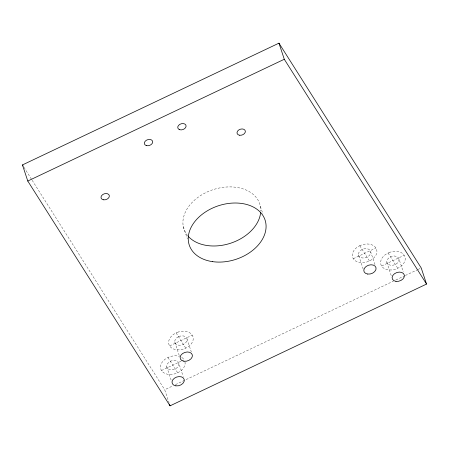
<?xml version="1.0" encoding="UTF-8"?>
<svg xmlns="http://www.w3.org/2000/svg" width="449" height="449" viewBox="0 0 449 449"><rect width="100%" height="100%" fill="white"/><g stroke="black" fill="none" stroke-linecap="round" stroke-linejoin="round"><path stroke-width="0.34" stroke-dasharray="2.25 1.68" d="M169.621 345.904L192.234 335.173M353.29 258.714L375.936 247.96M161.483 370.515L181.003 361.249M181.632 360.951L184.152 359.756A12.645 8.924 -18.3 0 0 180.212 356.652M381.678 265.988L404.156 255.313M169.183 403.269L164.71 389.738L172.944 385.826M175.475 384.625L393.352 281.192M395.889 279.991L404.757 275.781M405.385 275.478L417.424 269.765M418.053 269.467L420.59 268.261M388.076 252.995L397.724 268.238M359.795 245.715L369.437 260.953M176.098 332.905L185.74 348.138M167.971 357.483L177.664 372.793M23.949 167.292L31.812 179.718M32.182 180.307L164.71 389.738M374.977 264.618L370.285 250.643A6.32 4.462 -18.3 0 0 363.741 248.942L362.191 249.509A6.32 4.462 -18.3 0 0 358.515 254.942L363.202 269.119M358.515 254.942L358.947 256.025A6.32 4.462 -18.3 0 0 365.486 257.732L367.035 257.165A6.32 4.462 -18.3 0 0 370.717 251.726M399.021 259.039A6.32 4.462 -18.3 0 1 390.624 265.258A6.32 4.462 -18.3 0 1 389.115 257.647A6.32 4.462 -18.3 0 1 399.021 259.039L403.281 271.931M386.819 262.255L391.719 277.078M260.369 206.287L262.923 214.021M183.304 226.599L187.351 238.846M187.025 338.928L191.291 351.82M174.824 342.144L179.729 356.966M178.915 363.527A6.32 4.462 -18.3 0 1 170.525 369.746A6.32 4.462 -18.3 0 1 169.009 362.135A6.32 4.462 -18.3 0 1 178.915 363.527L183.181 376.419M166.714 366.743L171.192 380.275M187.654 235.652A39.922 28.18 -18.3 0 1 212.691 189.787A39.922 28.18 -18.3 0 1 260.751 211.036M185.016 361.922A12.645 8.924 -18.3 0 1 171.557 374.438A12.645 8.924 -18.3 0 1 161.225 363.847A12.645 8.924 -18.3 0 1 179.69 356.455M178.506 336.711L177.119 337.536A6.32 4.462 -18.3 0 0 175.262 343.227L176.081 344.125A6.32 4.462 -18.3 0 0 183.349 344.366L184.735 343.536A6.32 4.462 -18.3 0 0 186.593 337.844L185.774 336.946A6.32 4.462 -18.3 0 0 178.506 336.711M360.272 245.451L357.432 247.029A12.645 8.924 -18.3 0 0 353.082 258.377L354.598 260.246A12.645 8.924 -18.3 0 0 368.96 261.217L371.794 259.645A12.645 8.924 -18.3 0 0 376.15 248.297L374.634 246.428A12.645 8.924 -18.3 0 0 360.272 245.451M389.855 252.265L386.87 253.629A12.645 8.924 -18.3 0 0 380.982 264.803L382.178 266.829A12.645 8.924 -18.3 0 0 395.984 269.035L398.97 267.671A12.645 8.924 -18.3 0 0 404.858 256.497L403.657 254.465A12.645 8.924 -18.3 0 0 389.855 252.265M178.304 332.007L175.278 333.293A12.645 8.924 -18.3 0 0 168.88 344.377L169.969 346.454A12.645 8.924 -18.3 0 0 183.546 349.069L186.576 347.784A12.645 8.924 -18.3 0 0 192.969 336.694L191.88 334.617A12.645 8.924 -18.3 0 0 178.304 332.007"/><path stroke-width="0.67" d="M22.45 164.929L278.964 43.155L421.224 267.963L426.55 284.071L170.036 405.845L27.776 181.037L22.45 164.929L23.196 166.113M27.776 181.037L284.29 59.262L278.964 43.155M284.29 59.262L426.55 284.071M169.61 404.555L170.036 405.845M260.656 212.428A39.922 28.18 -18.3 0 1 230.528 243.251A39.922 28.18 -18.3 0 1 188.109 236.185M179.746 129.722A4.294 3.031 -18.3 0 0 186.099 126.135A4.294 3.031 -18.3 0 0 179.903 124.317A4.294 3.031 -18.3 0 0 179.746 129.722M212.669 261.66A39.922 28.18 -18.3 0 0 265.696 222.401A39.922 28.18 -18.3 0 0 203.122 213.606A39.922 28.18 -18.3 0 0 212.669 261.66M183.961 361.254A6.32 4.462 -18.3 0 0 192.357 355.041A6.32 4.462 -18.3 0 0 182.446 353.649A6.32 4.462 -18.3 0 0 183.961 361.254M175.851 385.854A6.32 4.462 -18.3 0 0 184.247 379.641A6.32 4.462 -18.3 0 0 174.341 378.243A6.32 4.462 -18.3 0 0 175.851 385.854M367.647 274.053A6.32 4.462 -18.3 0 0 376.043 267.84A6.32 4.462 -18.3 0 0 366.137 266.448A6.32 4.462 -18.3 0 0 367.647 274.053M395.951 281.366A6.32 4.462 -18.3 0 0 404.347 275.153A6.32 4.462 -18.3 0 0 394.441 273.761A6.32 4.462 -18.3 0 0 395.951 281.366M239.418 135.216A4.294 3.031 -18.3 0 0 245.35 131.192A4.294 3.031 -18.3 0 0 238.784 129.952A4.294 3.031 -18.3 0 0 239.418 135.216M103.489 199.799A4.294 3.031 -18.3 0 0 109.332 195.697A4.294 3.031 -18.3 0 0 102.698 194.574A4.294 3.031 -18.3 0 0 103.489 199.799M146.357 145.588A4.294 3.031 -18.3 0 0 152.694 141.979A4.294 3.031 -18.3 0 0 146.481 140.189A4.294 3.031 -18.3 0 0 146.357 145.588"/></g></svg>
